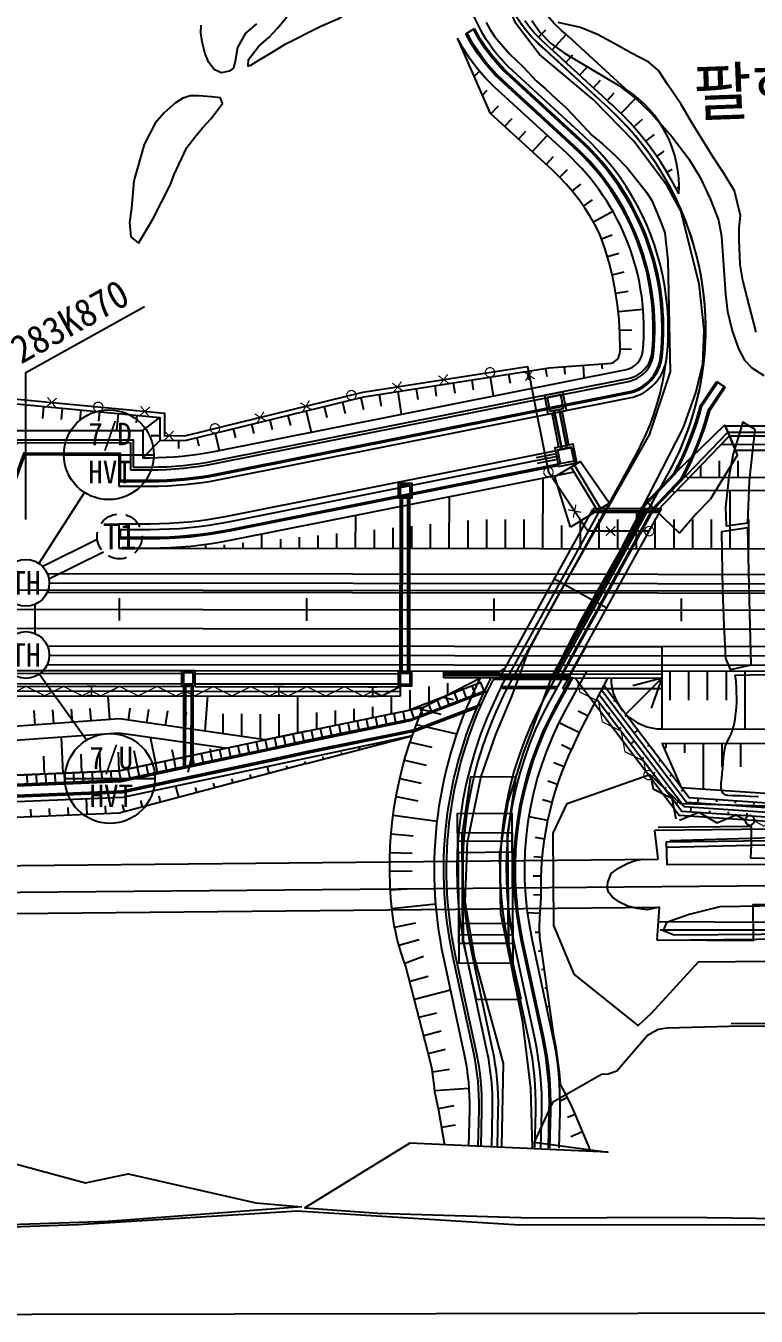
# Model space of a CAD drawing. Header units: millimetres. Extents: x 6886 to 7682, y 1103 to 1809.
# Drawn here: x 7105.3 to 7183.3, y 1400.6 to 1538.5 of the extents above; entities that cross this region are included whole.
import ezdxf
from ezdxf.enums import TextEntityAlignment as Align
from ezdxf.xclip import XClip

# ---------------------------------------------------------------- set-up
doc = ezdxf.new("R2010")
doc.units = ezdxf.units.MM
doc.header["$LTSCALE"] = 10
doc.header["$MEASUREMENT"] = 0
doc.header["$XCLIPFRAME"] = 2
doc.linetypes.add('HIDDEN', pattern=[0.375, 0.25, -0.125])
for name, color, linetype in [('TN-CABL', 4, 'Continuous'), ('TN-CABL-MISC', 3, 'Continuous'), ('TN-MANH', 4, 'Continuous'), ('TZ-BASE', 253, 'Continuous'), ('TZ-CABL', 4, 'Continuous')]:
    doc.layers.add(name, color=color, linetype=linetype)
doc.layers.add('TX-PAPR', color=2, linetype='Continuous', plot=False)
doc.styles.add('GR', font='GulimChe.ttf')
doc.styles.get("Standard").update_dxf_attribs({"font": 'GulimChe.ttf'})
doc.styles.add('SYMBTEXT', font='GulimChe.ttf')
doc.linetypes.add('ZIGZAG', pattern='A,0.0001,-0.2,[131,ltypeshp.shx,S=0.2,R=0,X=-0.2,Y=0],-0.4,[131,ltypeshp.shx,S=0.2,R=180,X=0.2,Y=0],-0.2', length=0.8001)

# ---------------------------------------------------------------- blocks, each defined once
blk = doc.blocks.new('H')
at = {"layer": 'TZ-BASE'}
for p, q in [((-0.3, 1), (-0.3, -1)), ((-0.3, 0), (0.3, 0)), ((0.3, 1), (0.3, -1))]:
    blk.add_line(p, q, dxfattribs=at)
blk = doc.blocks.new('skr')
at = {"color": 0, "lineweight": -3, "ltscale": 5}
for points, const_width in [([(-0.5, 0.5), (0.5, 0.5)], 0.2), ([(0, 0.5), (0, -0.5)], 0.2), ([(10, 0), (9, -0.5), (7, 0.5), (5, -0.5), (3, 0.5), (1, -0.5), (0, 0)], 0.13), ([(-0.5, -0.5), (0.5, -0.5)], 0.2)]:
    blk.add_lwpolyline(points, dxfattribs=dict(at, const_width=const_width))
blk = doc.blocks.new('cjf1')
at = {"color": 0, "lineweight": -3, "ltscale": 5, "const_width": 0.13}
blk.add_lwpolyline([(0.5, 0, 1), (-0.5, 0, 1)], format="xyb", close=True, dxfattribs=at)
blk = doc.blocks.new('cjf2')
at = {"color": 0, "lineweight": -3, "ltscale": 5, "const_width": 0.13}
for points in [[(0.5, 0.5), (-0.5, -0.5)], [(-0.5, 0.5), (0.5, -0.5)]]:
    blk.add_lwpolyline(points, dxfattribs=at)
blk = doc.blocks.new('smd')
at = {"color": 0, "lineweight": -3, "ltscale": 5, "const_width": 0.13}
blk.add_lwpolyline([(0.5, 0, 1), (-0.5, 0, 1)], format="xyb", close=True, dxfattribs=at)
blk.add_lwpolyline([(12.5, 0), (11.5, 0.5), (9.5, -0.5), (7.5, 0.5), (5.5, -0.5), (3.5, 0.5), (1.5, -0.5), (0.5, 0)], dxfattribs=at)
blk = doc.blocks.new('JD-FGHFFHHF5RSFGS')
at = {"layer": 'TZ-BASE'}
for p, q in [((176.97, 62.05), (177.93, 62.59)), ((184.73, 61.69), (185.53, 62.47)), ((186.2, 60.33), (187.69, 61.96)), ((187.67, 58.97), (188.42, 59.79)), ((177.89, 57.47), (178.43, 58.06)), ((189.14, 57.62), (189.9, 58.44)), ((190.62, 56.27), (191.37, 57.09)), ((178.77, 55.47), (179.26, 56)), ((192.09, 54.92), (192.84, 55.73)), ((193.54, 53.54), (195.23, 55.26)), ((179.66, 53.48), (180.46, 54.35)), ((179.66, 53.48), (180.46, 54.35)), ((181.13, 52.13), (181.93, 53)), ((194.91, 52.09), (195.85, 52.92)), ((182.6, 50.77), (183.4, 51.65)), ((184.08, 49.42), (185.68, 51.16)), ((196.19, 50.55), (197.12, 51.27)), ((185.55, 48.07), (186.35, 48.94)), ((185.55, 48.07), (186.35, 48.94)), ((197.38, 48.94), (198.18, 49.48)), ((187, 46.7), (187.85, 47.53)), ((198.46, 47.26), (199.01, 47.58)), ((188.34, 45.21), (189.26, 45.97)), ((199.44, 45.51), (199.76, 45.68)), ((189.55, 43.62), (190.52, 44.29)), ((190.62, 41.93), (192.67, 43.1)), ((191.48, 40.13), (192.62, 40.54)), ((192.1, 38.23), (193.33, 38.59)), ((192.61, 36.29), (193.9, 36.59)), ((193, 34.33), (194.32, 34.55)), ((193.27, 32.35), (195.92, 32.63)), ((193.42, 30.36), (194.71, 30.41)), ((193.45, 28.36), (194.68, 28.34)), ((185.51, 26.28), (185.65, 25.4)), ((187.5, 26.46), (187.56, 25.67)), ((189.5, 26.61), (189.6, 25.28)), ((191.49, 26.76), (191.53, 26.22)), ((177.61, 25.04), (177.77, 24)), ((179.58, 25.35), (179.9, 23.35)), ((181.56, 25.66), (181.71, 24.7)), ((183.54, 25.97), (183.68, 25.05)), ((203.77, 24.9), (204.69, 24.28)), ((167.73, 23.49), (167.93, 22.25)), ((169.71, 23.8), (170.08, 21.39)), ((171.68, 24.11), (171.86, 22.95)), ((173.66, 24.42), (173.83, 23.3)), ((175.63, 24.73), (175.8, 23.65)), ((202.93, 21.94), (204.56, 24.37)), ((203.07, 21.87), (204.69, 24.28)), ((131.9, 22.23), (131.78, 20.94)), ((161.87, 22.2), (162.16, 21.04)), ((163.82, 22.68), (164.11, 21.47)), ((165.76, 23.15), (166.07, 21.9)), ((133.89, 22.04), (133.78, 20.84)), ((135.88, 21.85), (135.78, 20.75)), ((137.87, 21.66), (137.78, 20.65)), ((139.86, 21.47), (139.69, 19.64)), ((141.85, 21.28), (141.78, 20.46)), ((142.48, 19.64), (144.31, 21.04)), ((156.05, 20.78), (156.3, 19.74)), ((157.99, 21.25), (158.25, 20.17)), ((159.93, 21.73), (160.48, 19.48)), ((186.92, 17.86), (186.2, 21.49)), ((187.22, 17.67), (186.4, 21.79)), ((187.27, 17.68), (186.45, 21.8)), ((187.76, 17.77), (186.94, 21.89)), ((187.81, 17.78), (186.99, 21.9)), ((188, 18.08), (187.28, 21.71)), ((150.22, 19.36), (150.66, 17.52)), ((152.16, 19.83), (152.39, 18.87)), ((154.1, 20.3), (154.35, 19.31)), ((197.09, 11.29), (204.96, 19.48)), ((197.09, 11.29), (204.96, 19.48)), ((199.74, 15.48), (204.64, 20.24)), ((206, 17.04), (204.64, 20.24)), ((205.81, 17.54), (204.7, 20.14)), ((204.7, 20.14), (210.58, 20.14)), ((204.98, 19.48), (238.58, 19.45)), ((144.31, 18.58), (142.48, 16.74)), ((144.31, 19.08), (143.4, 19.08)), ((146.31, 18.6), (146.32, 17.74)), ((148.27, 18.88), (148.48, 18.02)), ((197.38, 11.01), (205.13, 19.08)), ((205.15, 19.08), (238.58, 19.05)), ((188.26, 17.82), (188.66, 15.81)), ((206, 17.04), (203.06, 12.29)), ((205.81, 17.54), (210.58, 17.54)), ((189.23, 16.33), (186.49, 14.68)), ((191.05, 11.09), (188.24, 15.73)), ((191.39, 11.29), (188.58, 15.94)), ((189.23, 16.33), (192.34, 11.87)), ((198.29, 13.97), (199.74, 15.48)), ((202.08, 14.67), (202.08, 15.9)), ((204.08, 14.67), (204.08, 16.42)), ((206.08, 14.67), (206.08, 16.42)), ((185.22, 7.05), (185.23, 14.57)), ((188.15, 9.33), (186.49, 14.68)), ((198.29, 13.97), (196.29, 12.06)), ((200.75, 14.52), (200.46, 14.79)), ((170.14, -6.29), (170.16, 12.61)), ((170.19, -6.29), (170.21, 12.61)), ((170.79, -6.29), (170.81, 12.61)), ((170.84, -6.29), (170.86, 12.61)), ((175.22, 7.06), (175.23, 12.58)), ((199.29, 13), (199, 13.28)), ((205.22, 7.03), (205.23, 13.22)), ((169.99, -6.09), (170.01, 12.41)), ((170.99, -6.09), (171.01, 12.41)), ((180.63, -6.8), (190.59, 11.29)), ((181.43, -6.8), (191.39, 11.29)), ((186.11, -6.8), (196.07, 11.29)), ((186.33, -6.8), (196.29, 11.29)), ((187.01, -6.8), (196.97, 11.29)), ((187.13, -6.8), (197.09, 11.29)), ((187.93, -6.8), (197.89, 11.29)), ((192.34, 11.87), (188.15, 9.33)), ((197.75, 11.04), (190.45, 11.04)), ((197.89, 11.29), (190.59, 11.29)), ((196.29, 12.06), (199.82, 8.66)), ((201.6, 10.78), (203.06, 12.29)), ((165.22, 7.07), (165.23, 10.59)), ((177.22, 7.06), (177.22, 10.02)), ((179.22, 7.06), (179.22, 10.15)), ((181.22, 7.05), (181.22, 10.15)), ((183.22, 7.05), (183.22, 10.15)), ((189.22, 7.05), (189.22, 10.07)), ((197.67, 10.89), (190.37, 10.89)), ((191.22, 7.04), (191.22, 10.14)), ((193.22, 7.04), (193.22, 10.14)), ((195.22, 7.04), (195.23, 10.89)), ((197.22, 7.04), (197.22, 10.13)), ((199.22, 7.04), (199.22, 10.13)), ((201.6, 10.78), (199.82, 8.66)), ((201.22, 7.03), (201.22, 10.13)), ((203.22, 7.03), (203.22, 10.13)), ((207.22, 7.03), (207.22, 10.12)), ((155.22, 7.08), (155.22, 8.59)), ((161.22, 7.07), (161.22, 8.43)), ((163.22, 7.07), (163.22, 8.63)), ((167.22, 7.07), (167.22, 9.03)), ((169.22, 7.07), (169.22, 9.23)), ((171.22, 7.06), (171.22, 9.42)), ((173.22, 7.06), (173.22, 9.62)), ((187.22, 7.05), (187.22, 9.51)), ((149.22, 7.08), (149.22, 7.49)), ((151.22, 7.08), (151.22, 7.44)), ((153.22, 7.08), (153.22, 7.64)), ((157.22, 7.08), (157.22, 8.04)), ((159.22, 7.08), (159.22, 8.24)), ((186.46, 3.79), (192.06, 0.7)), ((140, -0.66), (140, 1.74)), ((160, -0.68), (160, 1.72)), ((180, -0.7), (180, 1.7)), ((200, -0.71), (200, 1.69)), ((189.79, -3.43), (187.31, -7.93)), ((189.79, -3.43), (197.93, -3.44)), ((197.93, -3.44), (197.93, -7.94)), ((146.64, -6.01), (146.64, -7.71)), ((146.84, -6.21), (146.84, -7.41)), ((146.84, -6.21), (147.84, -6.21)), ((147.84, -6.21), (147.84, -7.41)), ((148.04, -6.01), (148.04, -7.71)), ((169.99, -6.04), (371.82, -6.23)), ((169.99, -6.04), (169.99, -7.74)), ((169.99, -6.04), (371.82, -6.23)), ((172.48, -9.91), (178.57, -6.79)), ((180.46, -6.2), (174.63, -6.19)), ((174.63, -6.79), (174.63, -6.19)), ((180.85, -6.4), (174.63, -6.39)), ((180.77, -6.55), (174.63, -6.54)), ((180.63, -6.8), (174.63, -6.79)), ((180.46, -6.2), (181.2, -5.76)), ((180.63, -6.8), (187.93, -6.8)), ((180.77, -6.55), (188.07, -6.55)), ((180.85, -6.4), (188.15, -6.4)), ((187.93, -6.8), (197.93, -6.81)), ((197.93, -6.41), (188.15, -6.4)), ((197.93, -6.81), (194.08, -10.66)), ((197.93, -6.81), (194.82, -7.63)), ((197.93, -6.81), (196.76, -10.03)), ((197.93, -6.41), (197.93, -12.25)), ((198.77, -6.06), (198.77, -9.16)), ((200.77, -6.07), (200.77, -9.16)), ((202.77, -6.07), (202.77, -9.16)), ((204.77, -6.07), (204.77, -9.16)), ((206.77, -6.07), (206.77, -12.26)), ((146.84, -7.61), (146.83, -16.47)), ((146.84, -7.41), (147.84, -7.41)), ((147.04, -7.41), (147.03, -16.43)), ((147.64, -7.41), (147.63, -16.3)), ((147.84, -7.61), (147.83, -16.26)), ((169.99, -7.74), (169.99, -8.74)), ((171.04, -11.22), (178.99, -8.19)), ((171.06, -10.2), (171.06, -8.11)), ((173.06, -9.61), (173.07, -7.72)), ((175.06, -8.59), (175.07, -7.34)), ((176.68, -8), (177.03, -8.94)), ((177.61, -7.64), (177.97, -8.58)), ((178.55, -7.29), (178.9, -8.22)), ((180.77, -7.75), (181.2, -6.95)), ((180.87, -7.9), (186.55, -7.9)), ((186.8, -7.75), (187.24, -6.95)), ((187.31, -7.93), (197.93, -7.94)), ((138.97, -11.25), (138.79, -8.71)), ((149.17, -12.5), (149.42, -8.72)), ((159.06, -12.67), (159.06, -8.72)), ((169.06, -10.61), (169.06, -8.73)), ((171.37, -12.36), (178.68, -9.56)), ((172.94, -9.43), (173.3, -10.36)), ((173.88, -9.07), (174.23, -10.01)), ((174.52, -8.86), (175.65, -9.1)), ((174.81, -8.72), (175.17, -9.65)), ((175.74, -8.36), (176.1, -9.29)), ((192.95, -9.18), (192.75, -9.33)), ((130.99, -11.83), (130.88, -10.26)), ((132.99, -11.68), (132.88, -10.19)), ((134.98, -11.54), (134.88, -10.12)), ((136.98, -11.39), (136.88, -10.05)), ((140.96, -11.32), (141.15, -10.01)), ((142.94, -11.6), (143.15, -10.16)), ((144.92, -11.89), (145.15, -10.3)), ((146.9, -12.17), (147.15, -10.44)), ((151.06, -12.77), (151.06, -10.62)), ((153.06, -13.06), (153.06, -10.64)), ((155.06, -13.34), (155.06, -10.66)), ((157.06, -13.1), (157.06, -10.68)), ((159.98, -12.48), (172.48, -9.91)), ((161.06, -12.25), (161.06, -10.49)), ((163.06, -11.84), (163.06, -10.29)), ((165.06, -11.43), (165.06, -10.08)), ((167.06, -11.02), (167.06, -9.88)), ((167.33, -10.97), (167.53, -11.95)), ((168.31, -10.77), (168.51, -11.74)), ((169.29, -10.56), (169.49, -11.54)), ((170.27, -10.36), (170.47, -11.34)), ((171.07, -10.14), (171.43, -11.08)), ((171.42, -12.52), (178.19, -9.94)), ((172.01, -9.79), (172.36, -10.72)), ((172.37, -10.16), (174.31, -10.68)), ((190.04, -10.88), (188.98, -10.33)), ((192.18, -10.66), (192.38, -10.51)), ((194.15, -10.77), (193.95, -10.92)), ((171.04, -11.22), (160.19, -13.45)), ((171.37, -12.36), (160.43, -14.6)), ((160.47, -12.38), (160.67, -13.35)), ((161.45, -12.17), (161.65, -13.15)), ((162.43, -11.97), (162.63, -12.95)), ((163.41, -11.77), (163.61, -12.75)), ((164.39, -11.57), (164.59, -12.55)), ((165.37, -11.37), (165.57, -12.35)), ((166.35, -11.17), (166.55, -12.15)), ((171.7, -11.78), (176.03, -12.78)), ((189.12, -12.65), (186.96, -11.59)), ((193.39, -12.25), (193.59, -12.1)), ((195.36, -12.37), (194.96, -12.67)), ((133.99, -16.98), (133.82, -13.13)), ((171.25, -12.99), (140.34, -19.56)), ((143.89, -15.89), (143.31, -13.17)), ((154.6, -13.62), (154.8, -14.6)), ((155.57, -13.41), (155.78, -14.39)), ((160.19, -13.45), (155.77, -14.39)), ((156.55, -13.2), (156.76, -14.18)), ((157.53, -13), (157.74, -13.98)), ((158.51, -12.79), (158.72, -13.77)), ((159.49, -12.58), (159.69, -13.56)), ((171.42, -12.52), (160.47, -14.78)), ((169.54, -13.44), (169.53, -13.4)), ((171.02, -13.67), (173.35, -14.21)), ((194.6, -13.85), (195, -13.54)), ((197.92, -13.75), (199.98, -18.51)), ((198.33, -13.75), (198.33, -14.31)), ((200.33, -13.75), (200.33, -14.8)), ((202.33, -13.76), (202.32, -18.67)), ((204.33, -13.76), (204.32, -16.25)), ((206.33, -13.76), (206.32, -16.28)), ((131.99, -17.07), (131.91, -15.17)), ((135.98, -16.9), (135.9, -14.94)), ((137.98, -16.81), (137.9, -14.82)), ((139.98, -16.73), (139.89, -14.71)), ((155.77, -14.39), (140.11, -17.72)), ((141.94, -16.31), (141.57, -14.59)), ((145.85, -15.47), (145.63, -14.47)), ((147.33, -16.88), (147.92, -14.36)), ((147.8, -15.06), (147.67, -14.42)), ((147.75, -15.08), (147.96, -16.05)), ((148.73, -14.87), (148.93, -15.85)), ((149.76, -14.64), (149.7, -14.36)), ((149.7, -14.66), (149.91, -15.64)), ((150.68, -14.45), (150.89, -15.43)), ((151.66, -14.24), (151.87, -15.22)), ((152.64, -14.04), (152.85, -15.01)), ((153.62, -13.83), (153.83, -14.81)), ((160.43, -14.6), (156.01, -15.54)), ((160.47, -14.78), (156.05, -15.71)), ((163.73, -14.96), (163.69, -14.78)), ((165.67, -14.45), (165.6, -14.2)), ((167.6, -13.95), (167.58, -13.86)), ((188.27, -14.47), (187.19, -13.96)), ((196.57, -13.96), (196.37, -14.11)), ((156.01, -15.54), (140.25, -18.89)), ((156.05, -15.71), (140.28, -19.07)), ((140.9, -16.53), (141.11, -17.51)), ((141.88, -16.32), (142.09, -17.3)), ((142.86, -16.11), (143.07, -17.09)), ((143.84, -15.91), (144.04, -16.89)), ((144.81, -15.7), (145.02, -16.68)), ((145.79, -15.49), (146, -16.47)), ((146.77, -15.28), (146.98, -16.26)), ((156, -16.99), (155.81, -16.28)), ((157.93, -16.48), (157.85, -16.17)), ((159.86, -15.97), (159.79, -15.71)), ((161.8, -15.46), (161.74, -15.24)), ((170.43, -15.59), (172.75, -16.12)), ((187.48, -16.3), (186.4, -15.87)), ((195.81, -15.44), (196.01, -15.29)), ((197.78, -15.56), (197.58, -15.71)), ((140.11, -17.72), (127.31, -18.27)), ((130.1, -17.15), (130.14, -18.14)), ((131.1, -17.1), (131.14, -18.1)), ((132.1, -17.06), (132.14, -18.06)), ((133.1, -17.02), (133.14, -18.02)), ((134.09, -16.98), (134.14, -17.98)), ((135.09, -16.93), (135.14, -17.93)), ((136.09, -16.89), (136.14, -17.89)), ((137.09, -16.85), (137.13, -17.85)), ((138.09, -16.81), (138.13, -17.81)), ((139.09, -16.76), (139.13, -17.76)), ((139.92, -16.73), (140.13, -17.72)), ((152.13, -18.02), (152.01, -17.56)), ((154.06, -17.5), (153.96, -17.1)), ((169.94, -17.53), (172.21, -18.05)), ((186.79, -18.18), (185.73, -17.83)), ((197.01, -17.03), (197.21, -16.88)), ((198.98, -17.15), (198.78, -17.3)), ((140.25, -18.89), (127.31, -19.44)), ((140.28, -19.07), (127.31, -19.62)), ((146.33, -19.55), (146.01, -18.36)), ((148.26, -19.04), (148.12, -18.49)), ((150.2, -18.53), (150.06, -18.03)), ((198.22, -18.63), (198.42, -18.48)), ((200.19, -18.74), (199.99, -18.9)), ((140.34, -19.56), (127.31, -20.12)), ((134.55, -21.47), (134.52, -20.64)), ((136.55, -21.39), (136.48, -19.73)), ((138.55, -21.3), (138.51, -20.47)), ((140.53, -21.09), (140.33, -20.33)), ((142.46, -20.58), (142.28, -19.88)), ((144.4, -20.06), (144.23, -19.42)), ((169.53, -19.48), (171.85, -19.91)), ((186.21, -20.09), (185.18, -19.81)), ((199.43, -20.22), (199.63, -20.07)), ((201.03, -21.09), (201.06, -20.59)), ((201.78, -19.64), (201.74, -20.14)), ((203.77, -19.77), (203.75, -20.02)), ((205.77, -19.91), (205.75, -20.16)), ((207.76, -20.05), (207.75, -20.3)), ((130.56, -21.65), (130.52, -20.82)), ((132.56, -21.56), (132.52, -20.73)), ((169.22, -21.46), (173.93, -22.09)), ((185.75, -22.04), (183.74, -21.62)), ((203.02, -21.23), (203.04, -20.98)), ((205.02, -21.36), (205.04, -21.11)), ((207.01, -21.5), (207.03, -21.25)), ((176.68, -35.18), (176.58, -23.38)), ((176.73, -35.18), (176.63, -23.38)), ((181.53, -35.14), (181.43, -23.34)), ((181.58, -35.14), (181.48, -23.34)), ((169, -23.45), (171.38, -23.65)), ((181.94, -24.23), (176.14, -24.28)), ((185.4, -24.01), (184.43, -23.86)), ((168.88, -25.44), (171.27, -25.53)), ((185.16, -25.99), (184.24, -25.91)), ((168.86, -27.44), (171.24, -27.42)), ((185.04, -27.99), (184.16, -27.96)), ((168.92, -29.44), (171.3, -29.31)), ((185.03, -29.99), (184.21, -30.01)), ((169.09, -31.44), (173.78, -30.94)), ((169.38, -33.41), (171.66, -32.97)), ((184.91, -31.98), (183.59, -31.91)), ((182.03, -34.23), (176.23, -34.28)), ((184.87, -33.98), (184.4, -33.99)), ((169.84, -35.36), (172, -34.76)), ((170.46, -37.26), (172.45, -36.53)), ((185.08, -35.97), (184.72, -36.02)), ((185.36, -37.95), (185.07, -37.99)), ((170.99, -39.19), (172.97, -38.68)), ((185.65, -39.93), (185.42, -39.96)), ((171.49, -41.12), (175.36, -40.13)), ((171.99, -43.06), (173.89, -42.57)), ((185.93, -41.91), (185.62, -41.95)), ((186.21, -43.89), (186.13, -43.9)), ((172.49, -45), (174.34, -44.52)), ((172.98, -46.93), (174.8, -46.47)), ((186.54, -45.86), (186.5, -45.87)), ((186.85, -47.83), (186.81, -47.84)), ((173.42, -48.89), (175.25, -48.59)), ((173.65, -50.87), (177.35, -50.62)), ((187.06, -49.82), (187.01, -49.83)), ((187.86, -51.62), (187.06, -52.03)), ((174.07, -52.82), (175.74, -52.49)), ((188.66, -53.45), (187.84, -53.76)), ((174.42, -54.79), (175.89, -54.54)), ((189.45, -55.29), (188.21, -55.82))]:
    blk.add_line(p, q, dxfattribs=at)
for points in [[(180.36, -56.9), (180.45, -52.97, 0.058731), (179.84, -46.45), (177.62, -36.09, -0.180519), (181.89, -7.03), (195.13, 17.02, 0.345636), (189.54, 51.14), (181.99, 58.08, -0.148605), (176.97, 66.6), (176.5, 68.54, -0.375709), (186.86, 88.39), (205.09, 95.48, -0.152658), (236.05, 97.59), (337.4, 73.32, -0.01357)], [(184.36, -56.99), (184.45, -53.07, 0.058731), (183.75, -45.61), (181.53, -35.25, -0.180519), (185.4, -8.96), (198.64, 15.09, 0.345636), (192.25, 54.09), (184.7, 61.03, -0.148605), (180.85, 67.54), (180.38, 69.48, -0.375709), (188.31, 84.66), (206.54, 91.75, -0.152658), (235.12, 93.7), (336.47, 69.43, -0.01357)], [(199.73, 44.94, 0.271336), (194.09, 56.1), (187.94, 61.75, -0.217812), (181.04, 76.08)], [(199.73, 44.94, 0.271336), (194.09, 56.1), (187.94, 61.75)], [(126.07, 6.96), (129.83, 17.25), (140.08, 17.24), (140.08, 14.34), (143.25, 14.34, 0.049432), (150.58, 15.06), (194.32, 23.77, 0.327524), (197.79, 27.57, 0.238368), (189.1, 50.66), (182.54, 56.69)], [(139.93, 14.19), (143.25, 14.19, 0.049432), (150.61, 14.91), (194.35, 23.62, 0.327524), (197.94, 27.55, 0.238368), (189.21, 50.77), (182.64, 56.8)], [(123.51, 6.96), (128.15, 19.66), (142.48, 19.64), (142.48, 16.74), (143.25, 16.74, 0.049432), (150.11, 17.41), (194.13, 26.18, 0.331397), (195.89, 28.13, 0.234678), (187.79, 49.23), (181.26, 55.22)], [(196.89, 28.04, 0.234705), (188.46, 49.96), (181.9, 55.99)], [(197.02, 27.84, 0.236485), (188.56, 50.07), (182, 56.1)], [(193.45, 28.36, 0.095691), (191.26, 40.71, 0.092684), (186.19, 47.49), (179.62, 53.51)], [(117.82, 5.11), (117.83, 10.7, -0.315844), (119.15, 12.58), (121.22, 13.56), (123.72, 13.38), (127.12, 22.69), (144.31, 21.04), (144.31, 18.58), (147.17, 18.61), (166.1, 23.23), (185.87, 26.34), (192.55, 26.84)], [(139.93, 13.69), (143.24, 13.69, 0.049432), (150.7, 14.42), (194.45, 23.13, 0.328242), (198.44, 27.5)], [(141.18, 15.44), (143.25, 15.44, 0.049432), (150.36, 16.14), (194.34, 24.9)], [(141.48, 15.74), (143.25, 15.74, 0.049432), (150.3, 16.43), (194.33, 25.2)], [(195.6, 11.29), (199.19, 15.06, 0.060337), (202.06, 22.33), (203.77, 24.9)], [(195.8, 11.29), (199.31, 14.97, 0.060296), (202.19, 22.27), (203.9, 24.81)], [(196.91, 11.29), (199.97, 14.5, 0.060079), (202.93, 21.94)], [(197.11, 11.29), (200.09, 14.41, 0.060039), (203.07, 21.87)], [(139.93, 9.69), (143.24, 9.69, 0.049432), (151.49, 10.5), (188.26, 17.82)], [(186.91, 16.89), (151.61, 9.86, -0.049432), (143.24, 9.04), (140.07, 9.04), (140.07, 8.24), (143.24, 8.24, 0.049432), (151.77, 9.08), (187.07, 16.11)], [(139.92, 8.09), (143.24, 8.09, 0.049432), (151.8, 8.93), (186.85, 15.91)], [(139.92, 7.09), (143.24, 7.09, 0.049432), (151.99, 7.95), (188.54, 15.23)], [(177.31, -56.82), (177.4, -52.9, 0.058726), (176.85, -47.08), (174.63, -36.73, -0.172531), (178.57, -6.79, -0.111806)], [(178.31, -56.85), (178.4, -52.92, 0.058726), (177.83, -46.88), (175.61, -36.52, -0.17552), (179.69, -6.79, -0.17453)], [(185.95, -57.03), (186.05, -53.1, 0.058726), (185.31, -45.27), (183.09, -34.92, -0.180519), (186.8, -9.73), (188.41, -6.8), (179.69, -6.79)], [(186.95, -57.05), (187.05, -53.13, 0.058726), (186.29, -45.06), (184.07, -34.71, -0.180519), (187.67, -10.21), (189.96, -6.05)], [(190.23, -57.13), (188.68, -53.49, 0.047922), (187.08, -50.24, 0.037825), (186.37, -45.04), (184.88, -34.53, -0.032993), (185.04, -30.3, -0.12167), (188.44, -14.12, -0.023156), (189.78, -11.38), (192.14, -6.81)], [(178.61, -56.86), (178.7, -52.93, 0.058726), (178.12, -46.81), (175.9, -36.46, -0.175448), (179.95, -6.95, -0.175448)], [(185.01, -57.01), (185.1, -53.08, 0.058726), (184.38, -45.47), (182.16, -35.11, -0.180519), (185.96, -9.27), (186.8, -7.75), (180.77, -7.75, 0.173479), (176.98, -36.23), (179.2, -46.58, -0.058726), (179.8, -52.96), (179.71, -56.88)], [(185.8, -57.02), (185.9, -53.1, 0.058726), (185.16, -45.3), (182.94, -34.95, -0.180519), (186.67, -9.66), (188.16, -6.95), (179.95, -6.95)], [(174.75, -56.76), (174.11, -53.02, 0.019564), (173.66, -51.04, 0.037825), (173.22, -47.86), (170.59, -37.62, -0.0621), (169.12, -31.73, -0.133302), (172.48, -9.91, -0.085)]]:
    blk.add_lwpolyline(points, format="xyb", dxfattribs=at)
for points in [[(196.54, 11.29), (196.91, 11.95), (197.39, 12.82), (197.87, 13.7), (198.35, 14.58), (198.64, 15.09), (198.85, 15.49), (199.33, 16.43), (199.79, 17.39), (200.21, 18.37), (200.6, 19.37), (200.95, 20.37), (201.27, 21.39), (201.56, 22.42), (201.81, 23.45), (202.03, 24.5), (202.21, 25.55), (202.36, 26.6), (202.48, 27.66), (202.55, 28.73), (202.6, 29.79), (202.6, 30.86), (202.57, 31.93), (202.51, 32.99), (202.41, 34.05), (202.27, 35.11), (202.1, 36.16), (201.9, 37.21), (201.66, 38.25), (201.38, 39.28), (201.07, 40.3), (200.73, 41.31), (200.35, 42.31), (199.94, 43.29), (199.5, 44.26), (199.03, 45.22), (198.52, 46.16), (197.99, 47.08), (197.42, 47.98), (196.82, 48.87), (196.2, 49.73), (195.54, 50.57), (194.86, 51.39), (194.15, 52.19), (193.41, 52.96), (192.66, 53.71), (192.26, 54.08), (191.9, 54.41), (191.16, 55.09), (190.42, 55.77), (189.69, 56.44), (188.95, 57.12), (188.21, 57.8), (187.48, 58.47), (186.74, 59.15), (186, 59.83), (185.27, 60.5), (184.7, 61.02), (184.57, 61.14), (183.94, 61.78), (183.38, 62.43), (182.86, 63.12)], [(199.73, 44.93), (199.47, 45.45), (198.96, 46.4), (198.41, 47.34), (197.84, 48.26), (197.23, 49.15), (196.6, 50.03), (195.93, 50.89), (195.24, 51.72), (194.52, 52.53), (193.77, 53.31), (193.01, 54.07), (192.6, 54.45), (192.23, 54.78), (191.5, 55.46), (190.76, 56.14), (190.02, 56.81), (189.29, 57.49), (188.55, 58.16), (187.81, 58.84), (187.08, 59.52), (186.34, 60.19), (185.6, 60.87), (185.04, 61.39), (184.92, 61.5), (184.31, 62.12), (183.77, 62.75), (183.27, 63.41)], [(182, 56.1), (180.28, 57.68), (179.14, 59.01), (178.4, 59.99), (177.72, 61.02), (177.12, 62.09), (177.1, 62.12)], [(182.54, 56.69), (180.86, 58.24), (179.76, 59.51), (179.05, 60.45), (178.41, 61.43), (177.83, 62.46), (177.8, 62.52)], [(182.64, 56.8), (182.64, 56.8), (181.47, 57.88), (180.64, 58.72), (179.88, 59.6), (179.17, 60.53), (178.53, 61.51), (177.96, 62.53), (177.93, 62.59)], [(179.62, 53.51), (176.1, 61.56)], [(181.22, 55.25), (180.01, 56.37), (179.1, 57.29), (178.24, 58.28), (177.45, 59.32), (176.74, 60.42), (176.1, 61.56)], [(181.9, 55.99), (180.17, 57.58), (179.02, 58.91), (178.27, 59.9), (177.59, 60.94), (176.99, 62.02), (176.97, 62.05)], [(97.65, 21.39), (110.59, 17.7), (121.44, 16.9), (123.85, 23.5), (144.81, 21.5), (144.81, 19.09), (147.11, 19.11), (166, 23.73), (183.56, 26.48), (184.55, 21.52)], [(179.29, -8.26), (171.09, -11.39), (160.23, -13.63), (155.8, -14.56), (140.13, -17.9), (127.31, -18.44)], [(184.55, 21.52), (185.81, 15.2)], [(124.58, 6.96), (128.85, 18.65), (141.48, 18.64), (141.48, 15.74)], [(124.9, 6.96), (129.06, 18.35), (141.18, 18.34), (141.18, 15.44)], [(204.26, 18.17), (240.01, 18.14), (249.55, 14.63)], [(126.23, 6.96), (129.93, 17.1), (139.93, 17.09), (139.93, 13.69)], [(196.57, 8.89), (190.03, 8.9), (185.81, 15.2)], [(200.9, 14.67), (249.55, 14.63)], [(327.99, 13.1), (267.07, 13.16), (260.01, 10.78), (253.5, 13.17), (199.51, 13.23)], [(139.93, 9.69), (139.92, 7.09)], [(139.92, 7.09), (364.9, 6.88)], [(139.92, 7.09), (364.9, 6.88)], [(-0.04, 2.05), (19.97, 2.33), (39.98, 2.51), (59.99, 2.6), (80, 2.64), (100, 2.63), (112.17, 2.62), (700, 2.05)], [(0, 0), (20, 0.28), (40, 0.46), (60, 0.55), (80, 0.59), (100, 0.58), (112.17, 0.57), (700, 0)], [(0.04, -2.05), (0.04, -2.05), (20.02, -1.77), (40.01, -1.59), (60, -1.5), (80, -1.46), (100, -1.47), (112.16, -1.48), (699.99, -2.05)], [(127.02, -5.99), (169.99, -6.04)], [(127.02, -5.99), (146.64, -6.01)], [(127.32, -6.29), (146.64, -6.31)], [(146.64, -6.01), (148.04, -6.01)], [(148.04, -6.01), (169.99, -6.04)], [(148.04, -6.31), (169.99, -6.34)], [(294.98, -13.01), (287.04, -14.75), (279.58, -13.54), (260.42, -11.44), (247.79, -16.62), (240.52, -19.04), (233.15, -19.56), (220.26, -22.9), (199.77, -21.51), (188.64, -6.8)], [(127.31, -17.26), (139.98, -16.73), (155.56, -13.42), (159.99, -12.48), (170.76, -10.26), (178.63, -7.26)], [(127.02, -7.69), (146.64, -7.71)], [(127.02, -8.19), (169.99, -8.24)], [(127.32, -7.39), (146.64, -7.41)], [(146.64, -7.61), (148.04, -7.61)], [(148.04, -7.41), (169.99, -7.44)], [(148.04, -7.71), (169.99, -7.74)], [(166.52, -7.73), (167.52, -7.73)], [(167.02, -7.73), (167.02, -8.73)], [(169.99, -7.75), (168.02, -8.73), (167.02, -8.23)], [(191.48, -8.08), (200.56, -20.06), (220.12, -21.39), (227.6, -19.45)], [(191.74, -7.58), (200.82, -19.57), (220.07, -20.88), (227.58, -18.94)], [(127.32, -8.69), (169.99, -8.74)], [(166.52, -8.73), (167.52, -8.73)], [(190.98, -9.06), (200.04, -21.02), (220.21, -22.4), (227.64, -20.47)], [(191.23, -8.57), (200.3, -20.54), (220.17, -21.89), (227.62, -19.96)], [(197.93, -12.25), (250.42, -12.3), (259.99, -8.37), (279.99, -10.56), (294.98, -13.01)], [(155.56, -13.42), (139.99, -11.18), (127.31, -12.09)], [(151.28, -14.31), (139.93, -12.68), (127.37, -13.59), (127.31, -13.59)], [(159.98, -12.48), (155.56, -13.42)], [(159.98, -15.94), (171.25, -12.99)], [(197.92, -13.75), (246.78, -13.8)], [(151.31, -14.32), (139.98, -16.73), (127.31, -17.26)], [(199.98, -18.51), (219.98, -19.87), (232.66, -16.59), (239.93, -16.08), (246.78, -13.8)], [(159.98, -15.94), (139.98, -21.24), (127.31, -21.79), (116.57, -18.9), (114.48, -18.98), (111.2, -20.3)], [(196.79, -17.56), (196.99, -18.66), (199, -19.65), (199.41, -21.85)], [(199.79, -22.01), (201.86, -21.15), (203.79, -22.28), (205.85, -21.42), (206.81, -21.99)], [(0.53, -30.82), (266.41, -28.49), (314.16, -27.93), (433.06, -26.83)]]:
    blk.add_lwpolyline(points, dxfattribs=at)
at = {"layer": 'TZ-BASE', "elevation": 52}
for points in [[(184.03, 63.47), (184.93, 62.19), (186.04, 61.05), (187.51, 59.97), (193.32, 56.5), (195.15, 55.14), (196.87, 53.46), (198.97, 51.05), (200.8, 48.67), (202.02, 46.67), (203.13, 44.32), (203.96, 42.14), (204.29, 40.37), (204.7, 34.2), (204.92, 32.36), (205.42, 30.3), (206.1, 28.39), (206.76, 27.16), (207.53, 26.36), (208.8, 25.52)], [(310.89, -26.05), (309.75, -25.79), (309.1, -23.21), (308.61, -22.92), (198.37, -24.34), (198.46, -26.73), (220.27, -26.69), (224.74, -27.16), (224.97, -28.53), (224.66, -30.53), (223.44, -30.92), (204.12, -31.27), (200.85, -32.07), (198.42, -32.94), (198.05, -33.77), (199.24, -34.24), (306.2, -33.43), (309.48, -30.87), (313.93, -30.24)]]:
    blk.add_lwpolyline(points, dxfattribs=at)
at = {"layer": 'TZ-BASE'}
for points in [[(185.76, 21.4), (187.72, 21.8), (187.33, 23.76), (185.37, 23.37)], [(185.96, 21.7), (187.43, 21.99), (187.13, 23.46), (185.66, 23.17)], [(186.87, 15.81), (188.83, 16.2), (188.44, 18.17), (186.48, 17.78)], [(188.54, 16.4), (188.25, 17.87), (186.78, 17.58), (187.07, 16.11)], [(169.81, 14.01), (171.21, 14.01), (171.21, 12.41), (169.81, 12.41)], [(171.01, 13.81), (171.01, 12.61), (170.01, 12.61), (170.01, 13.81)], [(169.79, -7.69), (169.79, -6.09), (171.19, -6.09), (171.19, -7.69)], [(169.99, -7.49), (169.99, -6.29), (170.99, -6.29), (170.99, -7.49)], [(182.33, -17.33), (181.43, -23.34), (176.63, -23.38), (177.53, -17.37)], [(176.15, -25.48), (176.11, -21.28), (181.91, -21.23), (181.95, -25.43)], [(182.03, -35.13), (181.93, -23.33), (176.13, -23.38), (176.23, -35.18)], [(176.22, -33.08), (176.25, -37.28), (182.05, -37.23), (182.02, -33.03)], [(182.89, -41.12), (181.53, -35.14), (176.73, -35.18), (178.09, -41.17)]]:
    blk.add_lwpolyline(points, close=True, dxfattribs=at)
blk.add_lwpolyline([(206.81, -21.99, 1), (207.81, -22.05, 1)], format="xyb", close=True, dxfattribs=at)
at = {"layer": 'TZ-BASE', "extrusion": (-0.009951, 0.99995, 0), "elevation": -28.11}
blk.add_lwpolyline([(-0.21, 53.73), (-197.26, 54.3)], dxfattribs=at)
at = {"layer": 'TZ-BASE', "extrusion": (-0.009925, 0.999951, 0), "elevation": -33.24}
blk.add_lwpolyline([(-1.42, 53.66), (-197.33, 54.31)], dxfattribs=at)
at = {"layer": 'TZ-BASE'}
for points in [[(179.15, 63.26, 52.6), (179.55, 62.52, 52.61), (180.09, 61.71, 52.83), (181.66, 59.9, 53.08), (183.13, 58.47, 53.18), (184.51, 57.02, 53.36), (185.49, 56.17, 53.38), (186.68, 55.07, 53.56), (187.66, 54.16, 53.59), (188.96, 52.8, 53.67), (190.45, 51.22, 53.66), (191.62, 50.23, 53.65), (192.91, 49.08, 53.61), (194.22, 47.72, 53.49), (196.27, 45.1, 53.41), (196.85, 44.23, 53.43), (197.79, 42.03, 53.58), (198.22, 40.77, 53.61), (198.57, 37.8, 53.58)], [(208, 30.14, 51.25), (207.03, 33.87, 51.24), (206.57, 35.68, 51.22), (206.27, 37.38, 51.21), (206.16, 40.01, 51.21), (206.19, 41.3, 51.21), (206.3, 42.63, 51.21), (205.67, 45.26, 51.21), (204.5, 47.17, 51.21), (203.38, 48.86, 51.21), (201.1, 52.61, 51.21), (199.94, 54.54, 51.21), (198.57, 56.57, 51.21), (197.56, 58.1, 51.21), (196.51, 59.02, 51.21), (194.61, 59.99, 51.21), (192.88, 60.98, 51.21), (191.05, 61.98, 51.23), (189.23, 62.7, 51.26), (186.85, 63.23, 51.34)], [(152.17, 58.36, 53.77), (151.73, 58.04, 53.77), (150.87, 57.88, 53.77), (150.1, 58.22, 53.77), (149.54, 58.96, 53.75), (149.16, 59.89, 53.73), (148.84, 61.18, 53.7), (148.7, 62.15, 53.68), (148.71, 62.95, 53.66)], [(154.64, 63.09, 53.27), (153.46, 62.12, 53.43), (152.59, 60.58, 53.51), (152.37, 59.12, 53.53), (152.17, 58.36, 53.77)], [(184.12, -57.04, 62.37), (183.93, -50.62, 62.47), (183.08, -43.59, 62.35), (180.73, -31.97, 61.82), (180.63, -25.61, 61.53), (181.49, -20.08, 61.06), (183.17, -14.73, 60.59), (186.05, -6.99, 59.33), (189.48, -0.3, 58.13), (193.5, 6.82, 57.11), (200.21, 19.89, 53.94), (201.55, 23.68, 53.76), (202.31, 26.76, 53.54), (202.43, 30.42, 53.36), (201.92, 35.32, 53.31), (199.95, 43.13, 53.58), (198.47, 45.81, 53.58), (194.92, 50.57, 53.59), (190.59, 55.02, 53.53), (184.87, 59.83, 52.82), (182.32, 63.15, 52.37), (180.38, 67.74, 52.52)], [(163.33, 63.6, 53.44), (161.52, 62.82, 53.51), (157.57, 60.81, 53.61), (155.98, 59.85, 53.66), (154.86, 59.19, 53.68), (154.01, 58.65, 53.71), (153.74, 58.57, 53.7), (153.78, 59.29, 53.68), (154.86, 60.69, 53.62), (156, 61.69, 53.58), (156.91, 62.69, 53.56), (157.78, 63.71, 53.55), (158.48, 64.73, 53.47), (159.2, 65.65, 53.43), (159.59, 65.82, 53.41), (160.9, 65.66, 53.41), (163.11, 64.91, 53.4), (163.86, 64.59, 53.4), (163.98, 64.35, 53.4), (164.02, 64.1, 53.4), (163.92, 63.99, 53.4), (163.33, 63.6, 53.44)], [(150.79, 55.21, 54.27), (149.84, 55.29, 54.3), (148.48, 55.42, 54.37), (147.59, 55.41, 54.43), (146.76, 55.16, 54.48), (145.99, 54.66, 54.63), (144.77, 53.61, 54.75), (143.81, 52.49, 54.89), (142.63, 50.2, 55.11), (141.55, 46.31, 55.61), (141.29, 43.42, 55.94), (141.06, 41.86, 55.99), (141.21, 40.35, 55.99), (142.02, 39.68, 55.98), (143.58, 42.24, 55.82), (145.42, 45.86, 55.55), (145.86, 47, 55.5), (147.19, 49.88, 55.2), (148.06, 50.99, 55.07), (148.86, 51.98, 54.82), (149.76, 52.96, 54.61), (150.35, 53.72, 54.47), (150.99, 54.59, 54.32), (150.79, 55.21, 54.27)], [(198.57, 37.8, 53.58), (198.8, 25.92, 53.52), (196.56, 19.19, 54.41), (186.47, 1.36, 58.07), (183.66, -3.92, 58.99), (181.88, -8.78, 59.71), (180.16, -12.84, 60.5), (178.6, -17.33, 60.96), (177.12, -24.39, 61.46), (176.88, -30.68, 61.79), (177.9, -36.76, 61.97), (180.98, -48.01, 62.36), (180.8, -56.86, 62.33)], [(201.81, -37.15, 57.13), (196.76, -42.65, 61.73), (195.39, -43.94, 62.07), (188.55, -38.46, 63.09), (186.4, -33.26, 63.11), (186.33, -23.39, 62.39), (187.81, -20.22, 61.7), (196.63, -17.1, 59.13), (199.87, -20.21, 57.04), (226.6, -20.91, 56.08)], [(233.54, -36.87, 56.45), (201.81, -37.15, 57.13)], [(213.88, -6.35, 53.86), (205.71, -6.52, 54.05), (205.77, -6.81, 54.05), (205.83, -7.25, 54.05), (205.87, -7.79, 54.05), (205.87, -8.34, 54.05), (205.88, -8.89, 54.05), (205.88, -9.39, 54.05), (205.86, -9.88, 54.05), (205.83, -10.33, 54.05), (205.76, -10.79, 54.04), (205.7, -11.23, 54.04), (205.63, -11.64, 54.04), (205.53, -12.03, 54.03), (205.43, -12.42, 54.03), (205.28, -12.8, 54.03), (205.1, -13.17, 54.03), (204.91, -13.56, 54.03), (204.73, -13.95, 54.03), (204.6, -14.37, 54.03), (204.53, -14.83, 54.03), (204.47, -15.34, 54.03), (204.44, -15.86, 54.03), (204.38, -16.43, 54.03), (204.33, -17.01, 54.03), (204.28, -17.55, 54.03), (204.23, -18.02, 54.03), (204.23, -18.42, 54.03), (204.26, -18.74, 54.03), (204.33, -18.94, 54.03), (204.44, -19.11, 54.03), (204.59, -19.26, 54.03), (204.93, -19.33, 54.03), (205.54, -19.36, 54.03), (206.36, -19.37, 54.04), (207.26, -19.42, 54.05), (208.24, -19.46, 54.06)], [(231.02, -22.69, 54.17), (197.17, -23.1, 54.17)], [(197.53, -26.15, 54.3), (197.17, -23.1, 54.17)], [(309.82, -23.67, 50.68), (309.82, -23.67, 50.68), (309.82, -23.67, 50.68), (309.82, -23.67, 50.68), (227.29, -23.95, 50.68), (227.32, -25.31, 52.09), (227.38, -26.28, 52.14), (227.05, -26.45, 52.14), (226.71, -26.54, 52.14), (207.41, -26.05, 51.95), (207.5, -24.63, 51.72), (207.5, -22.67, 51.72), (197.54, -22.76, 51.72)], [(198.77, -24.16, 51.63), (226.96, -23.33, 51.63)], [(226.76, -24.25, 51.49), (198.37, -24.93, 51.49)], [(197.65, -31.28, 54.54), (196.34, -31.56, 55.24), (195.29, -31.43, 56.03), (194.29, -31.17, 56.69), (193.4, -30.76, 57.37), (192.64, -30.22, 57.98), (192.22, -29.69, 58.03), (192.1, -29.31, 58.01), (192.11, -29, 58.01), (192.14, -28.64, 58.01), (192.52, -27.71, 57.86), (193.28, -27.11, 57.37), (194.29, -26.59, 56.63), (195.1, -26.3, 56.09), (195.89, -26.17, 55.52), (196.8, -26.19, 55.02), (197.53, -26.15, 54.4)], [(197.42, -34.83, 54.48), (197.65, -31.28, 54.31)], [(197.63, -34.77, 51.72), (207.72, -34.84, 51.72), (207.66, -31.01, 51.83), (227.39, -31.01, 52.11), (227.39, -32.77, 51.51), (230.17, -32.8, 51.65), (230.17, -32.8, 51.27), (309.66, -31.8, 51.27)], [(227.15, -33.03, 51.52), (197.59, -32.86, 51.52)], [(197.42, -34.83, 54.48), (236.54, -34.42, 54.48)], [(197.74, -33.72, 51.68), (227.24, -33.72, 51.68)], [(171.01, -56.52, 67.09), (159.81, -63.41, 70.79), (167.6, -64, 70.61), (184.05, -64.5, 70.4), (200.14, -64.4, 69.94), (239.42, -64.94, 69.03), (266.61, -65.22, 68.48), (269.39, -64.77, 68.45), (270.62, -64.27, 68.38), (271.92, -63.49, 68.13), (274.68, -61.34, 67.13), (243.58, -43.95, 58.07)], [(243.58, -43.95, 58.07), (205.09, -44.05, 59.31), (198.5, -44.21, 59.45), (197.54, -44.38, 59.46), (196.39, -45.02, 59.54), (193.12, -48.8, 61.84), (192.18, -49.15, 62.18), (191.48, -49.16, 62.17), (186.24, -52.16, 62.41), (184.27, -56.41, 62.3), (192.15, -57.47, 66.79), (171.01, -56.52, 67.09)], [(205.32, -43.69, 59.29), (237.12, -43.96, 59.29)], [(110.29, -53.13, 75.83), (122.29, -56.93, 78.62), (136.36, -60.74, 75.07), (140.93, -59.79, 74.03), (154.58, -62.88, 72.17), (159.48, -63.3, 70.64)], [(159.48, -63.3, 70.64), (138.78, -64.88, 71.78), (119.96, -65.53, 71.56)], [(265.38, -65.43, 67.89), (218.62, -65.23, 69.18), (182.71, -65.26, 70.14), (158.97, -63.79, 70.7), (135.55, -65.23, 71.59), (114.29, -65.99, 71.85), (109.34, -65.73, 72.01)]]:
    blk.add_polyline3d(points, dxfattribs=at)
for points in [[(207.89, 19.74, 53.83), (206.56, 20.52, 53.75), (205.54, 17.16, 53.86), (205.08, 14.68, 53.96), (204.71, 11.45, 53.94), (204.79, 9.47, 53.74), (207.1, 9.78, 53.78), (207.26, 14.27, 53.93), (207.58, 17.23, 53.93)], [(207.11, 9.26, 53.88), (204.27, 8.83, 53.81), (204.4, 2.56, 53.84), (204.55, -1.14, 54.11), (204.7, -4.68, 54.05), (205.12, -5.66, 54.05), (205.27, -5.92, 54.05), (205.28, -5.91, 54.05), (207.44, -5.41, 54.01), (207.27, 1.55, 54.06)]]:
    blk.add_polyline3d(points, close=True, dxfattribs=at)
for centre, radius, start, end in [((192.07, 28.15), 1.4, 290.3657, 8.3079), ((193.7, 28.34), 3.2, 281.2642, 354.6045), ((193.69, 28.18), 3.35, 281.2642, 354.2174), ((197.93, -6.81), 5.44, 179.9444, 269.9444)]:
    blk.add_arc(centre, radius, start, end, dxfattribs=at)
for name, p, rotation in [('cjf1', (179.57, 25.86), 8.922114857817142), ('cjf2', (183.75, 25.55), 281.2642046885804), ('cjf2', (169.69, 24.3), 8.922114857817142), ('cjf2', (174.63, 25.08), 8.922114857817142), ('cjf1', (164.77, 23.42), 13.72809711821903), ('cjf2', (132.76, 22.65), 354.5339166495378), ('cjf1', (137.73, 22.17), 354.5339166495378), ('cjf2', (142.71, 21.7), 354.5339166495378), ('cjf2', (159.91, 22.24), 13.72809711821903), ('cjf2', (155.05, 21.05), 13.72809711821903), ('cjf2', (145.29, 19.09), 0.6376311934362281), ('cjf1', (150.2, 19.87), 13.72809711821903), ('cjf1', (185.81, 15.2), 8.922114857817142), ('cjf2', (188.6, 11.04), 123.8197137443389), ('cjf2', (192.45, 8.89), 179.9443704338742), ('cjf1', (196.57, 8.89), 8.922114857817142), ('smd', (196.49, -17.17), 127.1419765296224), ('skr', (127.02, -8.19), 359.9443704226267), ('skr', (137.02, -8.2), 359.9443704226267), ('skr', (147.02, -8.21), 359.9443704226267), ('skr', (157.02, -8.22), 359.9443704226267), ('smd', (220.28, -22.9), 176.1114043957142)]:
    blk.add_blockref(name, p, dxfattribs=dict(at, rotation=rotation))
at = {"layer": 'TZ-BASE', "xscale": -1, "rotation": 281.264204688426}
blk.add_blockref('H', (185.53, 16.62), dxfattribs=at)
at = {"layer": 'TZ-BASE'}
blk.add_text('팔현지', height=5, rotation=2.093, dxfattribs=at).set_placement((201.37, 53.24, -66))
blk = doc.blocks.new('TTTW101-2')
blk.add_line((-6, 0), (6, 0))
blk.add_circle((0, 0), 6)
at = {"style": 'SYMBTEXT'}
for tag, p in [('TTTW_TITLE_1', (0.17, 2.77)), ('TTTW_TITLE_2', (0.17, -2.31))]:
    blk.add_attdef(tag, text='', height=3, dxfattribs=at).set_placement(p, align=Align.MIDDLE_CENTER)
blk = doc.blocks.new('JD-DXGCJNDJ6FHK')
at = {"layer": 'TZ-BASE'}
for p, q in [((130.15, 80.48), (134.98, 88.02)), ((130.16, 68.62), (135.23, 61.57))]:
    blk.add_line(p, q, dxfattribs=at)
at = {"layer": 'TZ-BASE', "flags": 128}
blk.add_lwpolyline([(128.71, 85.12), (128.71, 100.83), (141.37, 107.91)], dxfattribs=at)
at = {"layer": 'TZ-BASE', "xscale": 0.799999999996093, "yscale": 0.799999999996093, "zscale": 0.799999999996093, "rotation": 359.9999999992575}
for p, values in [((137.57, 92.06), {'TTTW_TITLE_1': '7/D', 'TTTW_TITLE_2': 'HVT'}), ((137.7, 57.46), {'TTTW_TITLE_1': '7/U', 'TTTW_TITLE_2': 'HVT'})]:
    blk.add_blockref('TTTW101-2', p, dxfattribs=at).add_auto_attribs(values)
at = {"layer": 'TZ-BASE', "style": 'GR'}
blk.add_text('283K870', height=3, rotation=29.2387, dxfattribs=at).set_placement((128.2, 101.69))
blk = doc.blocks.new('TZMH101')
at = {"linetype": 'Continuous'}
blk.add_circle((0, 0), 2.5, dxfattribs=at)
at = {"style": 'SYMBTEXT'}
blk.add_attdef('TZMH_TITLE', text='', height=2.5, dxfattribs=at).set_placement((0, 0), align=Align.MIDDLE_CENTER)
blk = doc.blocks.new('TNCT101')
at = {"linetype": 'HIDDEN'}
blk.add_circle((0, 0), 3, dxfattribs=at)
at = {"style": 'SYMBTEXT'}
blk.add_attdef('TCCT_TITLE', text='', height=3.5, dxfattribs=at).set_placement((0, 0), align=Align.MIDDLE_CENTER)

msp = doc.modelspace()

# ---------------------------------------------------------------- linework, layer by layer
at = {"layer": 'TN-CABL', "linetype": 'ZIGZAG', "ltscale": 0.5}
for points in [[(7107.79, 1478.99), (7237.79, 1478.86)], [(7107.79, 1471.27), (7237.79, 1471.15)]]:
    msp.add_lwpolyline(points, dxfattribs=at)
at = {"layer": 'TX-PAPR', "flags": 128}
msp.add_lwpolyline([(6976.58, 1400.62), (7235.32, 1401.05), (7635.22, 1400.66), (7675.22, 1400.66), (7675.36, 1550.66), (7635.36, 1550.66), (7235.27, 1551.05), (6974, 1550.62), (6976.58, 1400.62)], dxfattribs=at)
at = {"layer": 'TZ-CABL'}
msp.add_line((7106.29, 1473.57), (7106.29, 1476.7), dxfattribs=at)
at = {"layer": 'TZ-CABL', "flags": 128}
for points in [[(7112.92, 1483.61), (7107.1, 1480.72)], [(7113.59, 1482.27), (7107.76, 1479.38)], [(7107.59, 1479.99), (7238, 1479.86)], [(7107.79, 1478.99), (7237.79, 1478.86)], [(7107.58, 1477.99), (7238, 1477.86)], [(7107.58, 1472.27), (7238, 1472.15)], [(7107.58, 1470.27), (7237.99, 1470.15)], [(7107.79, 1471.27), (7237.79, 1471.15)]]:
    msp.add_lwpolyline(points, dxfattribs=at)

# ---------------------------------------------------------------- block references
at = {"layer": 'TN-CABL-MISC', "xscale": 0.7999999999856668, "yscale": 0.7999999999856668, "zscale": 0.7999999999856668, "rotation": 359.944370436161}
msp.add_blockref('TNCT101', (7115.3, 1483.95), dxfattribs=at).add_auto_attribs({'TCCT_TITLE': 'T1'})
at = {"layer": 'TN-MANH', "rotation": 359.9443704350936}
for p in [(7105.29, 1478.99), (7105.29, 1471.28)]:
    msp.add_blockref('TZMH101', p, dxfattribs=at).add_auto_attribs({'TZMH_TITLE': 'TH'})
at = {"layer": 'TZ-BASE'}
ref = msp.add_blockref('JD-FGHFFHHF5RSFGS', (6975.29, 1475.62), dxfattribs=at)
XClip(ref).set_block_clipping_path([(1.2904532464, -74.9979808822), (260.0220382386, -74.5728554974), (659.9232409142, -74.9611279262), (699.9238423978, -74.9611632133), (700.0694803054, 75.0388367882), (660.068878978, 75.0388013723), (259.9716238311, 75.4272641526), (-1.2904532465, 74.9979808817)])
msp.add_blockref('JD-DXGCJNDJ6FHK', (6976.58, 1400.62), dxfattribs=at)

doc.saveas('drawing.dxf')
